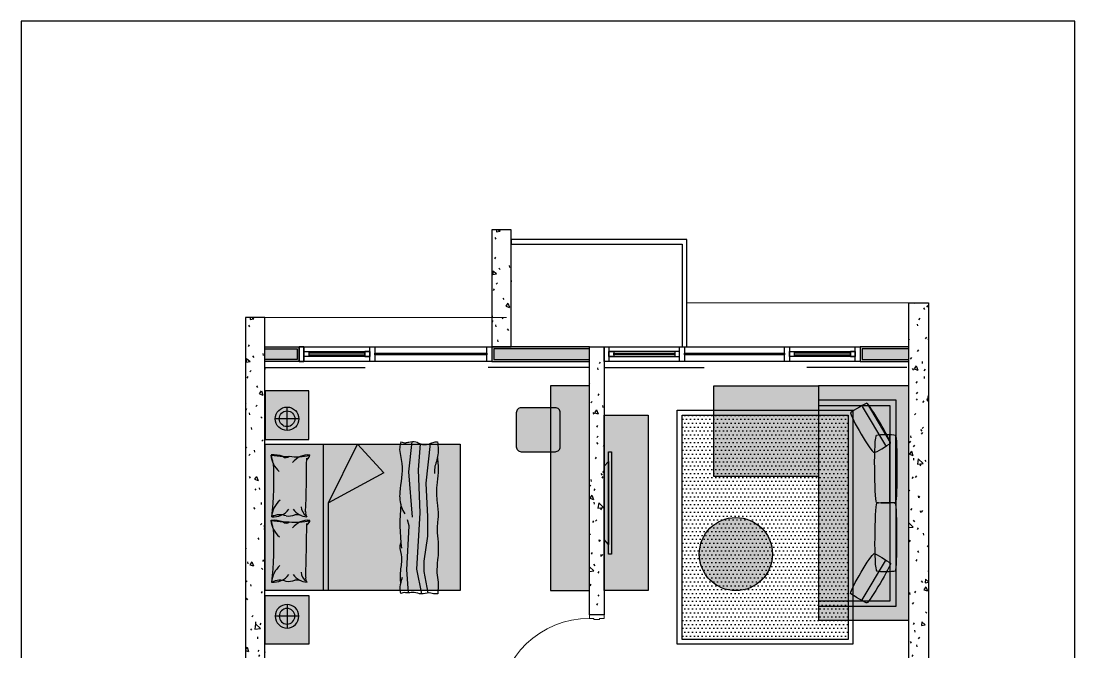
# Model space of a CAD drawing. Header units: millimetres. Extents: x 138979 to 257434, y 2210 to 57479.
# Drawn here: x 223249 to 234049, y 51011 to 57479 of the extents above; entities that cross this region are included whole.
import ezdxf

# ---------------------------------------------------------------- set-up
doc = ezdxf.new("R2010")
doc.units = ezdxf.units.MM
for name, color, linetype, lineweight in [('DOOR', 8, 'Continuous', 9), ('DOOR-CUT', 6, 'Continuous', 9), ('FLOOR', 6, 'Continuous', 9), ('WALL-RETCUT-1', 1, 'Continuous', 25)]:
    doc.layers.add(name, color=color, linetype=linetype, lineweight=lineweight)
doc.layers.add('GAR-FFE', color=1, linetype='Continuous')
doc.layers.add('GAR-WINDOW', color=4, linetype='Continuous')
doc.linetypes.add('BATTING', pattern='A,0.00254,-2.54,[134,ltypeshp.shx,S=2.54,R=0,X=-2.54,Y=0],-5.08,[134,ltypeshp.shx,S=2.54,R=180,X=2.54,Y=0],-2.54', length=10.16254)

# ---------------------------------------------------------------- blocks, each defined once
blk = doc.blocks.new('A$Cc546654d')
at = {"layer": 'GAR-FFE', "extrusion": (0.022773, -0.026324, 0.999394)}
for p, q in [((0, 947, 6), (292, 1219, 6)), ((292, 1219, 6), (600, 650, -16)), ((600, 650, -16), (0, 947, 6)), ((1500, 650, -36), (600, 650, -16))]:
    blk.add_line(p, q, dxfattribs=at)
at = {"layer": 'GAR-FFE', "ltscale": 100000, "extrusion": (0.022773, -0.026324, 0.999394)}
blk.add_line((1500, 600, -38), (0, 600, -4), dxfattribs=at)
at = {"layer": 'GAR-FFE', "elevation": -4}
blk.add_lwpolyline([(1500, 0), (0, 0), (0, 2000), (1500, 2000)], close=True, dxfattribs=at)
at = {"layer": 'GAR-FFE', "extrusion": (0.022773, -0.026324, 0.999394)}
for points, elevation in [([(200, -65, -0.040806), (606, -436, -0.040806)], -25), ([(707, -503, -0.040806), (1113, -874, -0.040806)], -10)]:
    blk.add_lwpolyline(points, format="xyb", dxfattribs=dict(at, elevation=elevation))
for centre, radius, start, end in [((516, 132, -25), 194, 133.2303, 192.5492), ((-66, 482, -25), 495, 310.4132, 335.096), ((343, 233, -25), 56.9, 350.5791, 45.6495), ((210, 100, -25), 245, 40.7787, 45.1074), ((1023, -306, -10), 194, 133.2303, 192.5492), ((441, 44, -10), 495, 310.4132, 335.096), ((850, -205, -10), 56.9, 350.5791, 45.6495), ((717, -338, -10), 245, 40.7787, 45.1074), ((-10669, -12463, -25), 16832, 47.0682, 48.9463), ((800, -43, -25), 122, 232.6459, 285.4923), ((707, -25, -25), 194, 265.6914, 314.8022), ((844, -102, -25), 60.2, 217.7501, 270.0213), ((894, -352, -25), 183, 122.8903, 143.897), ((-10162, -12901, -10), 16832, 47.0682, 48.9463), ((1307, -482, -10), 122, 232.6459, 285.4923), ((1214, -463, -10), 194, 265.6914, 314.8022), ((1351, -540, -10), 60.2, 217.7501, 270.0213), ((1401, -790, -10), 183, 122.8903, 143.897), ((-1597, 1566, -25), 2359, 320.2327, 321.7298), ((211, 102, -25), 44.6, 276.949, 4.6467), ((473, -294, -25), 194, 313.2303, 12.5492), ((779, -474, -25), 176, 117.4221, 167.3467), ((586, -192, -25), 168, 311.5836, 342.1034), ((-1090, 1128, -10), 2359, 320.2327, 321.7298), ((718, -337, -10), 44.6, 276.949, 4.6467), ((980, -733, -10), 194, 313.2303, 12.5492), ((1286, -913, -10), 176, 117.4221, 167.3467), ((1093, -630, -10), 168, 311.5836, 342.1034), ((372, -208, -25), 308, 120.4261, 143.8155), ((-925, 1227, -25), 1634, 309.9311, 314.3105), ((270, 169, -25), 245, 233.1332, 278.7014), ((779, -262, -25), 245, 179.5392, 225.1074), ((879, -647, -10), 308, 120.4261, 143.8155), ((-419, 788, -10), 1634, 309.9311, 314.3105), ((777, -269, -10), 245, 233.1332, 278.7014), ((1286, -701, -10), 245, 179.5392, 225.1074), ((31, -306, -25), 294, 54.8534, 71.6025), ((537, -744, -10), 294, 54.8534, 71.6025)]:
    blk.add_arc(centre, radius, start, end, dxfattribs=at)
blk = doc.blocks.new('throwblanket1')
at = {"layer": 'GAR-FFE'}
for points in [[(161100.5, 30992.7), (161070.6, 30711.5), (161103.1, 30292.8)], [(161194.2, 29583.5), (161147.9, 29812.5), (161179.1, 30334.3), (161162.8, 30731.8), (161180.8, 30972.4)], [(161270.2, 30974.4), (161230.6, 30607.2), (161246.9, 30298.3), (161246.9, 30117.7), (161213, 29886), (161213, 29792.1), (161249.3, 29593.1)], [(161069.1, 29593.6), (161053.9, 29805.8), (161075.6, 30213.3), (161060.4, 30269.6)]]:
    blk.add_lwpolyline(points, dxfattribs=at)
blk.add_arc((162998.9, 30239.4), 2008, 175.018, 186.68133, dxfattribs=at)
blk.add_open_spline([(160998.5, 30990.6), (160994.2, 30972.7), (160978.1, 30905.8), (161034.3, 30750), (160981.6, 30568.5), (160990.2, 30404.9), (161023.2, 30343.6), (161035.6, 30323.3)], degree=3, knots=[0, 0, 0, 0, 54.790213, 204.340685, 469.628493, 608.302531, 678.940872, 678.940872, 678.940872, 678.940872], dxfattribs=at)
for points in [[(160998.5, 30990.6), (161044.6, 30982.2), (161073.6, 30987.9), (161137.7, 30990.6), (161184.3, 30971.1), (161251.7, 30968.2), (161276.4, 30976.9), (161317.7, 30990.6), (161339.5, 30990.6)], [(161339.5, 30990.6), (161339.5, 30853.6), (161310.2, 30734.2), (161310.2, 30697)], [(161337, 30842.4), (161344.4, 30706.4), (161331.6, 30587.6), (161334.9, 30428.6), (161343.7, 30305.9), (161339.5, 30252.5), (161334.1, 30176), (161343.7, 30064.1), (161339.5, 29899.1), (161333.3, 29778.4), (161343.7, 29693.1), (161340.5, 29585.6)], [(160998.5, 29687.1), (160998.5, 29801.7), (161008.4, 29922.8), (160993.9, 30029.4), (160998.5, 30055.9)], [(160999.1, 29586.6), (160993.8, 29646.8), (161014.5, 29738.9)], [(161340.5, 29585.6), (161314, 29584.2), (161262.3, 29593.6), (161188, 29583.5), (161122.1, 29597.6), (161068.8, 29593.6), (161017.9, 29594.2), (160999.1, 29586.6)]]:
    blk.add_spline(points, degree=3, dxfattribs=at)
blk = doc.blocks.new('Queen Bed')
at = {"layer": 'GAR-FFE', "true_color": 0xffffff}
h = blk.add_hatch(color=7, dxfattribs=at)
h.dxf.hatch_style = 1
h.paths.add_polyline_path([(63017, -43607), (65017, -43607), (65017, -45107), (63017, -45107)])
at = {"layer": 'GAR-FFE'}
blk.add_lwpolyline([(65017, -45107), (65017, -43607), (63017, -43607), (63017, -45107)], close=True, dxfattribs=at)
at = {"layer": 'GAR-FFE', "xscale": -1, "rotation": 90}
blk.add_blockref('A$Cc546654d', (65017, -43607, 4), dxfattribs=at)
at = {"layer": 'GAR-FFE', "xscale": -1.108729544521986, "yscale": 1.108729544521986, "zscale": 1.108729544521986}
blk.add_blockref('throwblanket1', (242130, -77942, 32), dxfattribs=at)
blk = doc.blocks.new('floor lamp')
at = {"layer": 'GAR-FFE'}
for p, q in [((103182, -185307), (103182, -185628)), ((103021, -185467), (103343, -185467))]:
    blk.add_line(p, q, dxfattribs=at)
for radius in [161, 107]:
    blk.add_circle((103182, -185467), radius, dxfattribs=at)
blk = doc.blocks.new('tv')
at = {"layer": 'GAR-FFE', "true_color": 0xffffff}
h = blk.add_hatch(color=7, dxfattribs=at)
h.dxf.hatch_style = 1
h.paths.add_polyline_path([(-50135, -61402), (-50135, -61432), (-49085, -61432), (-49085, -61402)])
h.paths.add_polyline_path([(-50035, -61432), (-49985, -61477), (-49235, -61477), (-49185, -61432)])
at = {"layer": 'GAR-FFE', "color": 8}
for points in [[(-50135, -61432), (-49085, -61432), (-49085, -61402), (-50135, -61402)], [(-49985, -61477), (-49235, -61477), (-49185, -61432), (-50035, -61432)]]:
    blk.add_lwpolyline(points, close=True, dxfattribs=at)
blk = doc.blocks.new('sofa 04')
at = {"layer": 'GAR-FFE', "true_color": 0xffffff}
h = blk.add_hatch(color=7, dxfattribs=at)
h.dxf.hatch_style = 1
h.paths.add_polyline_path([(175814, 53785), (174887, 53785), (174887, 51384), (175814, 51384)])
at = {"layer": 'GAR-FFE'}
for points in [[(174887, 51784), (174887, 53785), (175814, 53785), (175814, 51384), (174887, 51384), (174887, 51784)], [(175812, 53642), (175023, 53642), (175023, 51521), (175812, 51521)], [(175315, 53603), (175079, 53203)], [(175811, 53584), (175082, 53584), (175082, 51579), (175811, 51579)], [(175365, 53573), (175129, 53174)], [(175023, 52593), (175023, 53275)], [(175082, 52593), (175082, 53275)], [(175023, 52577), (175023, 51894)], [(175082, 52577), (175082, 51894)], [(175365, 51591), (175129, 51991)]]:
    blk.add_lwpolyline(points, dxfattribs=at)
for points in [[(175486, 53508), (175458, 53533), (175328, 53607), (175318, 53606), (175289, 53594), (175067, 53220), (175077, 53198), (175105, 53172), (175226, 53103), (175244, 53100), (175276, 53107), (175487, 53467), (175486, 53508), (175486, 53508), (175486, 53508), (175486, 53508)], [(175219, 52588), (175182, 52580), (175032, 52582), (175025, 52589), (175005, 52614), (175005, 53266), (175025, 53280), (175062, 53288), (175186, 53292), (175218, 53280), (175250, 53268), (175240, 52622), (175219, 52588), (175219, 52588), (175219, 52588), (175219, 52588)], [(175219, 52581), (175182, 52589), (175032, 52587), (175025, 52580), (175005, 52555), (175005, 51903), (175025, 51889), (175062, 51881), (175186, 51877), (175218, 51889), (175250, 51901), (175240, 52547), (175219, 52581), (175219, 52581), (175219, 52581), (175219, 52581)], [(175486, 51657), (175458, 51632), (175328, 51557), (175318, 51559), (175289, 51571), (175067, 51945), (175077, 51966), (175105, 51992), (175226, 52062), (175244, 52065), (175276, 52058), (175487, 51698), (175486, 51657), (175486, 51657), (175486, 51657), (175486, 51657)]]:
    blk.add_open_spline(points, degree=3, knots=[0, 0, 0, 0, 1, 1, 1, 2, 2, 2, 3, 3, 3, 4, 4, 4, 5, 5, 5, 5], dxfattribs=at)
blk = doc.blocks.new('AM DSW-Single Leaf Timber Door - DSW _1000 X 2400_-2263062-L36-L44_ L47-L59 _HIGH STACK_ WIP')
at = {"layer": 'DOOR'}
blk.add_arc((465, -76), 930, 179.9506, 267.6598, dxfattribs=at)
at = {"layer": 'DOOR-CUT'}
for p, q in [((-500, 75), (-465, 75)), ((-500, -75), (-500, 75)), ((-465, 75), (-465, 30)), ((-465, 30), (-453, 30)), ((-453, 30), (-453, -30)), ((453, 30), (465, 30)), ((453, -30), (453, 30)), ((465, 75), (500, 75)), ((465, 30), (465, 75)), ((500, 75), (500, -75)), ((-465, -75), (-500, -75)), ((-453, -30), (-465, -30)), ((-465, -30), (-465, -75)), ((427, -75), (465, -75)), ((427, -1005), (427, -75)), ((465, -30), (453, -30)), ((465, -75), (465, -30)), ((465, -75), (465, -1005)), ((500, -75), (465, -75)), ((465, -1005), (427, -1005))]:
    blk.add_line(p, q, dxfattribs=at)
blk = doc.blocks.new('Type C1')
h = blk.add_hatch()
h.set_pattern_fill('FP_109', color=256, angle=230, style=0, pattern_type=2)
h.set_pattern_definition([(320, (205846.4, 58559.64), (-38.25, -437.24), [45.72, -502.92]), (265, (205846.4, 58559.64), (458.54, 84.58), [36.58, -402.34]), (10.45, (205843.2, 58523.2), (420.28, -352.66), [38.86, -427.42]), (316.184, (205968.3, 58559.64), (-100.9, -650.6), [68.58, -754.38]), (6.636, (205959.9, 58505.4), (593.83, -569.77), [58.28, -641.12]), (261.184, (205968.3, 58559.64), (593.8, -569.77), [54.86, -603.5]), (291, (205937.83, 58498.68), (-245.44, -363.88), [45.72, -502.92]), (236, (205937.83, 58498.68), (442.05, -148.33), [36.58, -402.34]), (341.45, (205917.38, 58468.35), (196.61, -512.2), [38.86, -427.42]), (307.5, (205846.39, 58559.64), (202.932, -7.413), [20.117, -377.34, 20.117, -792.175]), (307.5, (205846.39, 58559.64), (202.932, -7.413), [-417.576, -388.315, 20.117, -383.743]), (277.5, (205846.4, 58559.64), (240.433, -160.367), [20.117, -212.75, 20.117, -522.12]), (277.5, (205846.4, 58559.64), (240.433, -160.367), [-252.984, -368.2, 20.117, -133.807]), (237.5, (205846.39, 58695.58), (-13.75, -325.418), [20.117, -132.283, 20.117, -1086.307]), (237.5, (205846.39, 58695.58), (-13.75, -325.418), [-172.517, -455.37, 20.117, -610.82]), (227.5, (205846.4, 58756.54), (61.024, -355.51), [20.12, -178, 20.12, -743.71]), (227.5, (205846.4, 58756.54), (61.024, -355.51), [-218.24, -295.656, 20.12, -427.94])])
h.paths.add_polyline_path([(206046, 58710), (205846, 58710), (205846, 57510), (206046, 57510), (206046, 58600)])
h = blk.add_hatch()
h.set_pattern_fill('FP_109', color=256, angle=230, style=0, pattern_type=2)
h.set_pattern_definition([(320, (202370.35, 57809.8), (-38.254, -437.242), [45.72, -502.92]), (265, (202370.35, 57809.8), (458.537, 84.583), [36.576, -402.336]), (10.451, (202367.17, 57773.37), (420.28, -352.662), [38.856, -427.416]), (316.184, (202492.3, 57809.8), (-100.903, -650.59), [68.58, -754.38]), (6.636, (202483.86, 57755.6), (593.826, -569.766), [58.284, -641.124]), (261.184, (202492.3, 57809.8), (593.82, -569.772), [54.864, -603.504]), (291, (202461.8, 57748.85), (-245.437, -363.875), [45.72, -502.92]), (236, (202461.8, 57748.85), (442.052, -148.325), [36.576, -402.336]), (341.451, (202441.34, 57718.52), (196.611, -512.201), [38.856, -427.416]), (307.5, (202370.35, 57809.8), (202.9318, -7.4128), [20.117, -377.342, 20.117, -792.175]), (307.5, (202370.35, 57809.8), (202.9318, -7.4128), [-417.576, -388.315, 20.117, -383.743]), (277.5, (202370.35, 57809.8), (240.433, -160.367), [20.117, -212.75, 20.117, -522.122]), (277.5, (202370.35, 57809.8), (240.433, -160.367), [-252.984, -368.198, 20.117, -133.807]), (237.5, (202370.35, 57945.75), (-13.749, -325.4178), [20.117, -132.283, 20.117, -1086.307]), (237.5, (202370.35, 57945.75), (-13.749, -325.4178), [-172.517, -455.371, 20.117, -610.819]), (227.5, (202370.35, 58006.7), (61.0244, -355.51), [20.117, -178.003, 20.117, -743.712]), (227.5, (202370.35, 58006.7), (61.0244, -355.51), [-218.237, -295.656, 20.117, -427.939])])
h.paths.add_polyline_path([(210121, 57960), (210321, 57960), (210321, 48835), (210121, 48835), (210121, 57850)])
h = blk.add_hatch()
h.set_pattern_fill('FP_109', color=256, angle=230, style=0, pattern_type=2)
h.set_pattern_definition([(320, (203321.4, 57659.8), (-38.254, -437.242), [45.72, -502.92]), (265, (203321.4, 57659.8), (458.537, 84.583), [36.576, -402.336]), (10.451, (203318.2, 57623.36), (420.28, -352.662), [38.856, -427.416]), (316.184, (203443.33, 57659.8), (-100.903, -650.59), [68.58, -754.38]), (6.636, (203434.9, 57605.6), (593.83, -569.77), [58.28, -641.12]), (261.184, (203443.3, 57659.8), (593.82, -569.77), [54.86, -603.5]), (291, (203412.85, 57598.84), (-245.437, -363.875), [45.72, -502.92]), (236, (203412.85, 57598.84), (442.05, -148.325), [36.576, -402.336]), (341.451, (203392.4, 57568.5), (196.61, -512.2), [38.856, -427.416]), (307.5, (203321.41, 57659.8), (202.932, -7.413), [20.117, -377.342, 20.117, -792.175]), (307.5, (203321.41, 57659.8), (202.932, -7.413), [-417.576, -388.315, 20.117, -383.743]), (277.5, (203321.4, 57659.8), (240.433, -160.367), [20.117, -212.75, 20.117, -522.122]), (277.5, (203321.4, 57659.8), (240.433, -160.367), [-252.984, -368.198, 20.117, -133.807]), (237.5, (203321.41, 57795.74), (-13.749, -325.418), [20.117, -132.283, 20.117, -1086.307]), (237.5, (203321.41, 57795.74), (-13.749, -325.418), [-172.517, -455.371, 20.117, -610.819]), (227.5, (203321.4, 57856.7), (61.024, -355.51), [20.117, -178.003, 20.117, -743.712]), (227.5, (203321.4, 57856.7), (61.024, -355.51), [-218.237, -295.656, 20.117, -427.94])])
h.paths.add_polyline_path([(203521, 57810), (203321, 57810), (203321, 52860), (203521, 52860)])
h = blk.add_hatch(color=9)
h.dxf.hatch_style = 1
h.paths.add_polyline_path([(203851, 57490), (203521, 57490), (203521, 57380), (203851, 57380)], flags=17)
h.paths.add_polyline_path([(203871, 57510), (203521, 57510), (203521, 57490), (203851, 57490), (203851, 57380), (203521, 57380), (203521, 57360), (203871, 57360)])
h = blk.add_hatch(color=9)
h.dxf.hatch_style = 1
h.paths.add_polyline_path([(206846, 57380), (206846, 57490), (205866, 57490), (205866, 57380)], flags=17)
h.paths.add_polyline_path([(206846, 57490), (206846, 57510), (205846, 57510), (205846, 57360), (206846, 57360), (206846, 57380), (205866, 57380), (205866, 57490)])
h = blk.add_hatch()
h.set_pattern_fill('FP_109', color=256, angle=230, style=0, pattern_type=2)
h.set_pattern_definition([(320, (199095.33, 57359.8), (-38.254, -437.242), [45.72, -502.92]), (265, (199095.33, 57359.8), (458.537, 84.583), [36.576, -402.336]), (10.451, (199092.14, 57323.36), (420.28, -352.662), [38.856, -427.416]), (316.184, (199217.25, 57359.8), (-100.903, -650.59), [68.58, -754.38]), (6.636, (199208.84, 57305.6), (593.826, -569.766), [58.284, -641.124]), (261.184, (199217.25, 57359.8), (593.82, -569.77), [54.864, -603.504]), (291, (199186.77, 57298.84), (-245.437, -363.875), [45.72, -502.92]), (236, (199186.77, 57298.84), (442.052, -148.325), [36.576, -402.336]), (341.451, (199166.3, 57268.5), (196.611, -512.2), [38.856, -427.416]), (307.5, (199095.33, 57359.8), (202.9318, -7.4128), [20.117, -377.342, 20.117, -792.175]), (307.5, (199095.33, 57359.8), (202.9318, -7.4128), [-417.576, -388.315, 20.117, -383.743]), (277.5, (199095.33, 57359.8), (240.433, -160.367), [20.117, -212.75, 20.117, -522.122]), (277.5, (199095.33, 57359.8), (240.433, -160.367), [-252.984, -368.198, 20.117, -133.807]), (237.5, (199095.33, 57495.74), (-13.749, -325.4178), [20.117, -132.283, 20.117, -1086.307]), (237.5, (199095.33, 57495.74), (-13.749, -325.4178), [-172.517, -455.371, 20.117, -610.819]), (227.5, (199095.33, 57556.7), (61.024, -355.51), [20.117, -178.003, 20.117, -743.712]), (227.5, (199095.33, 57556.7), (61.024, -355.51), [-218.237, -295.656, 20.117, -427.939])])
h.paths.add_polyline_path([(206846, 57510), (206996, 57510), (206996, 54760), (206846, 54760), (206846, 57400)])
h = blk.add_hatch(color=9)
h.dxf.hatch_style = 1
h.paths.add_polyline_path([(209641, 57490), (209641, 57380), (210121, 57380), (210121, 57490)], flags=17)
h.paths.add_polyline_path([(210121, 57490), (210121, 57510), (209621, 57510), (209621, 57360), (210121, 57360), (210121, 57380), (209641, 57380), (209641, 57490)])
at = {"layer": 'FLOOR'}
for p, q in [((210121, 57960), (207846, 57960)), ((205996, 57810), (203521, 57810))]:
    blk.add_line(p, q, dxfattribs=at)
at = {"layer": 'GAR-WINDOW'}
for points in [[(203921, 57510), (203871, 57510), (203871, 57360), (203921, 57360)], [(203871, 57510), (205846, 57510), (205846, 57360), (203871, 57360)], [(203871, 57510), (203921, 57510), (203921, 57360), (203871, 57360)], [(203921, 57410), (203921, 57460), (204596, 57460), (204596, 57410)], [(203971, 57410), (203921, 57410), (203921, 57460), (203971, 57460)], [(204546, 57410), (204596, 57410), (204596, 57460), (204546, 57460)], [(204596, 57510), (204646, 57510), (204646, 57360), (204596, 57360)], [(205796, 57510), (205846, 57510), (205846, 57360), (205796, 57360)], [(206996, 57510), (207046, 57510), (207046, 57360), (206996, 57360)], [(206996, 57510), (209621, 57510), (209621, 57360), (206996, 57360)], [(207771, 57410), (207771, 57460), (207046, 57460), (207046, 57410)], [(207096, 57410), (207046, 57410), (207046, 57460), (207096, 57460)], [(207721, 57410), (207771, 57410), (207771, 57460), (207721, 57460)], [(207771, 57510), (207821, 57510), (207821, 57360), (207771, 57360)], [(208846, 57510), (208896, 57510), (208896, 57360), (208846, 57360)], [(208896, 57410), (208896, 57460), (209571, 57460), (209571, 57410)], [(208946, 57410), (208896, 57410), (208896, 57460), (208946, 57460)], [(209521, 57410), (209571, 57410), (209571, 57460), (209521, 57460)], [(209571, 57510), (209621, 57510), (209621, 57360), (209571, 57360)], [(203971, 57427), (204546, 57427), (204546, 57443), (203971, 57443)], [(205796, 57427), (204646, 57427), (204646, 57443), (205796, 57443)], [(207721, 57427), (207096, 57427), (207096, 57443), (207721, 57443)], [(208846, 57427), (207821, 57427), (207821, 57443), (208846, 57443)], [(208946, 57427), (209521, 57427), (209521, 57443), (208946, 57443)]]:
    blk.add_lwpolyline(points, close=True, dxfattribs=at)
at = {"layer": 'WALL-RETCUT-1'}
for points in [[(205846, 57510), (206046, 57510), (206046, 58710), (205846, 58710)], [(207846, 58610), (206046, 58610), (206046, 58560), (207796, 58560), (207796, 57510), (207846, 57510)], [(210321, 48835), (210121, 48835), (210121, 57960), (210321, 57960)], [(203321, 52860), (203521, 52860), (203521, 57810), (203321, 57810)], [(203521, 57510), (203871, 57510), (203871, 57360), (203521, 57360)], [(203521, 57490), (203851, 57490), (203851, 57380), (203521, 57380)], [(206846, 57510), (205846, 57510), (205846, 57360), (206846, 57360)], [(206846, 57490), (205866, 57490), (205866, 57380), (206846, 57380)], [(206846, 57510), (206996, 57510), (206996, 54760), (206846, 54760)], [(210121, 57510), (209621, 57510), (209621, 57360), (210121, 57360)], [(210121, 57490), (209641, 57490), (209641, 57380), (210121, 57380)]]:
    blk.add_lwpolyline(points, close=True, dxfattribs=at)
at = {"layer": 'DOOR', "rotation": 270}
blk.add_blockref('AM DSW-Single Leaf Timber Door - DSW _1000 X 2400_-2263062-L36-L44_ L47-L59 _HIGH STACK_ WIP', (206921, 54260), dxfattribs=at)

msp = doc.modelspace()

# ---------------------------------------------------------------- hatches: boundary and pattern name
at = {"layer": 'GAR-FFE', "true_color": 0xffffff}
h = msp.add_hatch(color=7, dxfattribs=at)
h.dxf.hatch_style = 1
h.paths.add_polyline_path([(225749, 53689), (225749, 53189), (226199, 53189), (226199, 53689)])
h = msp.add_hatch(color=7, dxfattribs=at)
h.dxf.hatch_style = 1
h.paths.add_polyline_path([(228674, 51639), (228674, 53739), (229074, 53739), (229074, 51639)])
h = msp.add_hatch(color=7, dxfattribs=at)
h.dxf.hatch_style = 1
h.paths.add_polyline_path([(230349, 53739), (231421, 53739), (231421, 52811), (230349, 52811)])
h = msp.add_hatch(color=7, dxfattribs=at)
h.dxf.hatch_style = 1
h.paths.add_polyline_path([(228324, 53464), (228324, 53114, 0.414214), (228374, 53064), (228724, 53064, 0.414214), (228774, 53114), (228774, 53464, 0.414214), (228724, 53514), (228374, 53514, 0.414214)])
h = msp.add_hatch(color=7, dxfattribs=at)
h.dxf.hatch_style = 1
h.paths.add_polyline_path([(229674, 51639), (229224, 51639), (229224, 53439), (229674, 53439)])
at = {"layer": 'GAR-FFE'}
h = msp.add_hatch(dxfattribs=at)
h.set_pattern_fill('DOTS', color=8, scale=25)
h.set_pattern_definition([(0, (43677.257, 254.485), (19.84375, 39.6875), [0, -39.6875])])
h.paths.add_polyline_path([(230024, 53439), (231724, 53439), (231724, 51139), (230024, 51139)])
at = {"layer": 'GAR-FFE', "true_color": 0xffffff}
h = msp.add_hatch(color=7, dxfattribs=at)
h.dxf.hatch_style = 1
edge = h.paths.add_edge_path()
edge.add_arc((230574, 52014), 375, 180, 540, ccw=False)
h = msp.add_hatch(color=7, dxfattribs=at)
h.dxf.hatch_style = 1
h.paths.add_polyline_path([(225749, 51089), (225749, 51589), (226199, 51589), (226199, 51089)])

# ---------------------------------------------------------------- linework, layer by layer
at = {"layer": 'Defpoints'}
msp.add_lwpolyline([(223249, 42629), (234049, 42629), (234049, 57479), (223249, 57479)], close=True, dxfattribs=at)
at = {"layer": 'GAR-FFE', "linetype": 'BATTING', "ltscale": 5}
for points in [[(225749, 53927), (226775, 53927)], [(229063, 53927), (228037, 53927)], [(229224, 53927), (230250, 53927)], [(232326, 53927), (231300, 53927)]]:
    msp.add_lwpolyline(points, dxfattribs=at)
at = {"layer": 'GAR-FFE'}
for points in [[(226199, 53189), (226199, 53689), (225749, 53689), (225749, 53189)], [(228674, 51639), (229074, 51639), (229074, 53739), (228674, 53739)], [(231421, 52811), (230349, 52811), (230349, 53739), (231421, 53739)], [(231774, 51089), (229974, 51089), (229974, 53489), (231774, 53489)], [(226199, 51589), (226199, 51089), (225749, 51089), (225749, 51589)]]:
    msp.add_lwpolyline(points, close=True, dxfattribs=at)
msp.add_lwpolyline([(228324, 53464), (228324, 53114, 0.414214), (228374, 53064), (228724, 53064, 0.414214), (228774, 53114), (228774, 53464, 0.414214), (228724, 53514), (228374, 53514, 0.414214)], format="xyb", close=True, dxfattribs=at)
at = {"layer": 'GAR-FFE', "color": 1}
msp.add_lwpolyline([(229674, 51639), (229224, 51639), (229224, 53439), (229674, 53439)], close=True, dxfattribs=at)
at = {"layer": 'GAR-FFE', "color": 8}
msp.add_lwpolyline([(231724, 51139), (230024, 51139), (230024, 53439), (231724, 53439)], close=True, dxfattribs=at)
at = {"layer": 'GAR-FFE', "color": 1}
msp.add_circle((230574, 52014), 375, dxfattribs=at)

# ---------------------------------------------------------------- block references
msp.add_blockref('Type C1', (22227, -3370))
at = {"layer": 'GAR-FFE', "xscale": -1}
for name, p in [('sofa 04', (407235, -46)), ('Queen Bed', (290766, 96747))]:
    msp.add_blockref(name, p, dxfattribs=at)
at = {"layer": 'GAR-FFE', "xscale": 0.75, "yscale": 0.75, "zscale": 0.75, "rotation": 180}
msp.add_blockref('floor lamp', (303361, -85699), dxfattribs=at)
at = {"layer": 'GAR-FFE', "xscale": -1, "rotation": 270}
msp.add_blockref('tv', (290701, 102149), dxfattribs=at)
at = {"layer": 'GAR-FFE', "xscale": -0.75, "yscale": 0.75, "zscale": 0.75}
msp.add_blockref('floor lamp', (303361, 190477), dxfattribs=at)

doc.saveas('drawing.dxf')
